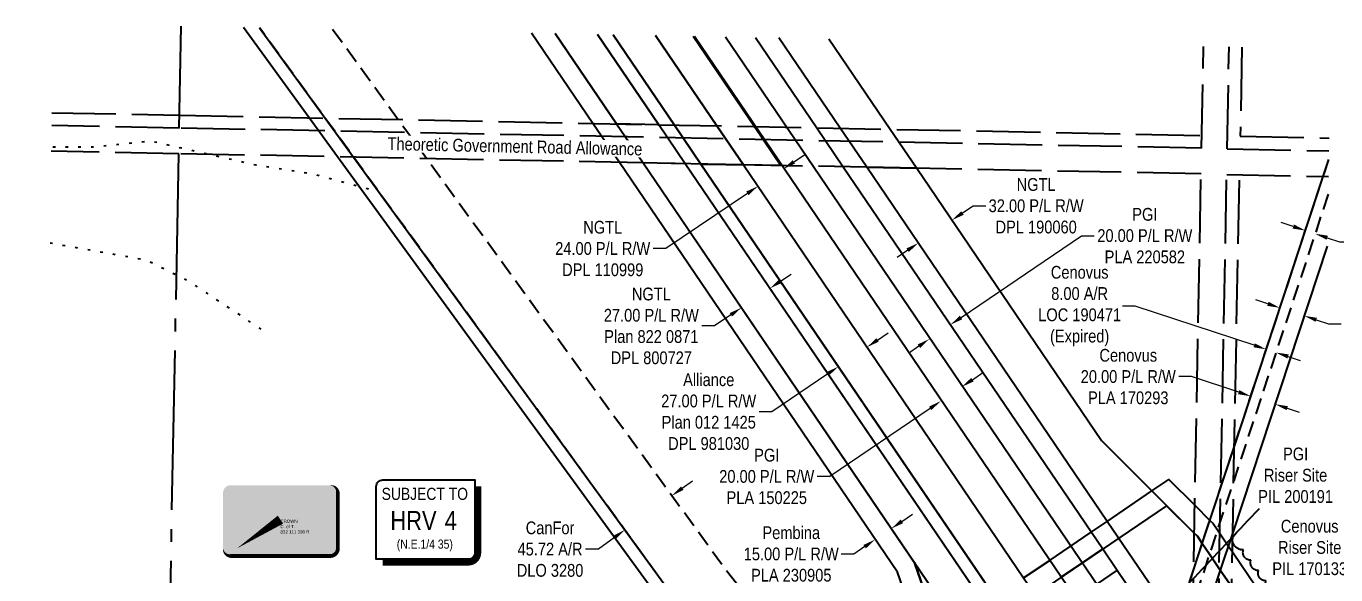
# Model space of a CAD drawing. Extents: x 413456 to 423436, y 6055086 to 6062162.
# Drawn here: x 413468 to 414495, y 6059237 to 6059667 of the extents above; entities that cross this region are included whole.
import ezdxf
from ezdxf.enums import TextEntityAlignment as Align

# ---------------------------------------------------------------- set-up
doc = ezdxf.new("R2018")
doc.units = 0
doc.header["$LTSCALE"] = 5
doc.header["$PDSIZE"] = 0.5
for name, pattern in [('0', [1, 1, 0]), ('foc-ACCESSROAD', [3.75, 2.5, -1.25]), ('foc-QUARTERLINE', [33, 25, -3, 2, -3]), ('foc-UNSURVEYED', [12.5, 10, -2.5]), ('foc-WHEELTRACKS', [2, 0.4, -1.6])]:
    doc.linetypes.add(name, pattern=pattern)
doc.layers.get('Defpoints').update_dxf_attribs({"color": 9})
for name, color, linetype in [('AS-OWNER', 7, 'Continuous'), ('C-RW', 13, 'Continuous'), ('CG-NOTES', 7, 'Continuous'), ('CTW', 7, 'Continuous'), ('F-AR', 190, 'foc-ACCESSROAD'), ('F-RW', 190, 'Continuous'), ('L-QSEC', 8, 'foc-QUARTERLINE'), ('L-ROAD-T', 7, 'Continuous'), ('L-USEC', 7, 'foc-UNSURVEYED'), ('T-BUSH', 110, '0'), ('T-WATER-P3', 160, 'foc-WHEELTRACKS')]:
    doc.layers.add(name, color=color, linetype=linetype)
for name, color, linetype, lineweight in [('F-AR-T', 190, 'Continuous', 9), ('F-RW-T', 190, 'Continuous', 9), ('F-WS-T', 190, 'Continuous', 9)]:
    doc.layers.add(name, color=color, linetype=linetype, lineweight=lineweight)
doc.styles.add('80CG', font='ARIALN.TTF', dxfattribs={"height": 10})
doc.styles.add('80L', font='ARIALN.TTF', dxfattribs={"height": 10})
doc.styles.add('HRV', font='ARIALN.TTF', dxfattribs={"height": 3})
doc.styles.get("Standard").update_dxf_attribs({"font": 'ARIALN.TTF'})
doc.dimstyles.new('Compass 5 000', dxfattribs={"dimscale": 5, "dimtxt": 9, "dimasz": 2, "dimexe": 0.2, "dimexo": 0.0625, "dimgap": 0.5, "dimtad": 0, "dimtih": 1, "dimtoh": 1, "dimzin": 0, "dimdsep": 46, "dimtxsty": '80CG', "dimcen": 0.1, "dimse1": 1, "dimse2": 1, "dimclrd": 256, "dimclrt": 256, "dimaunit": 1, "dimadec": 4, "dimazin": 0, "dimtfac": 0.06, "dimtofl": 0, "dimtmove": 0, "dimatfit": 1, "dimfxl": 0.2, "dimtolj": 1, "dimtzin": 0, "dimlwd": -1, "dimarcsym": 0})

# ---------------------------------------------------------------- blocks, each defined once
blk = doc.blocks.new('HRV')
blk.add_lwpolyline([(-35.1, 31.6), (37.2, 31.6), (37.2, -25.5, -0.414214), (32.2, -30.5), (-40.1, -30.5), (-40.1, 26.6, -0.414214)], format="xyb", close=True)
at = {"const_width": 5, "flags": 128}
blk.add_lwpolyline([(-35.1, -33), (32.2, -33, 0.414214), (39.7, -25.5), (39.7, 26.6)], format="xyb", dxfattribs=at)
at = {"style": '80L'}
blk.add_text('SUBJECT TO', height=9.5, dxfattribs=at).set_placement((-2, 13.1), align=Align.BOTTOM_CENTER)
blk.add_attdef('(N.W.1/4 00)', text='', height=7.12, dxfattribs=at).set_placement((-2, -24.4), align=Align.BOTTOM_CENTER)
at = {"layer": 'CTW', "color": 3, "style": 'HRV'}
blk.add_text('HRV', height=15, dxfattribs=at).set_placement((-10.9, -0.2), align=Align.MIDDLE_CENTER)
blk.add_attdef('0', text='', height=15, dxfattribs=at).set_placement((18.3, -0.2), align=Align.MIDDLE_CENTER)
blk = doc.blocks.new('*D51')
at = {"layer": 'Defpoints', "color": 0, "transparency": 16777216}
for p in [(413965, 6059311.5), (413928.1, 6059284.6), (413937.4, 6059271.8)]:
    blk.add_point(p, dxfattribs=at)
at = {"layer": 'F-AR-T', "transparency": 16777216}
for p, q in [((413982.5, 6059304.6), (413990.5, 6059310.4)), ((413929.3, 6059265.9), (413916.7, 6059256.7)), ((413916.7, 6059256.7), (413906.7, 6059256.7))]:
    blk.add_line(p, q, dxfattribs=at)
for points in [[(413981.5, 6059305.9), (413983.4, 6059303.2), (413974.4, 6059298.7)], [(413928.3, 6059267.2), (413930.3, 6059264.6), (413937.4, 6059271.8)]]:
    blk.add_solid(points, dxfattribs=at)
at = {"layer": 'F-AR-T', "transparency": 16777216, "insert": (413878.8, 6059256.7), "char_height": 10, "attachment_point": 5, "style": '80CG'}
blk.add_mtext('\\A1;CanFor\\P45.72 A/R\\PDLO 3280', dxfattribs=at)
blk = doc.blocks.new('*D53')
at = {"layer": 'Defpoints', "color": 0, "transparency": 16777216}
for p in [(414440.3, 6059413.4), (414423.2, 6059361.5), (414430.8, 6059359)]:
    blk.add_point(p, dxfattribs=at)
at = {"layer": 'F-AR-T', "transparency": 16777216}
for p, q in [((414337.6, 6059447.3), (414327.6, 6059447.3)), ((414430.8, 6059416.6), (414337.6, 6059447.3)), ((414457.4, 6059407.8), (414466.9, 6059404.7))]:
    blk.add_line(p, q, dxfattribs=at)
for points in [[(414431.3, 6059418.1), (414430.3, 6059415), (414440.3, 6059413.4)], [(414457.9, 6059409.4), (414456.9, 6059406.2), (414447.9, 6059410.9)]]:
    blk.add_solid(points, dxfattribs=at)
at = {"layer": 'F-AR-T', "transparency": 16777216, "insert": (414294, 6059447.3), "char_height": 10, "attachment_point": 5, "style": '80CG'}
blk.add_mtext('\\A1;Cenovus\\P8.00 A/R\\PLOC 190471\\P(Expired)', dxfattribs=at)
blk = doc.blocks.new('*D56')
at = {"layer": 'Defpoints', "color": 0, "transparency": 16777216}
for p in [(414473.3, 6059513.5), (414478.6, 6059504), (414480.9, 6059511)]:
    blk.add_point(p, dxfattribs=at)
at = {"layer": 'F-AR-T', "transparency": 16777216}
for p, q in [((414461.5, 6059509.7), (414452, 6059512.8)), ((414488.1, 6059500.9), (414497.6, 6059497.8)), ((414497.6, 6059497.8), (414507.6, 6059497.8))]:
    blk.add_line(p, q, dxfattribs=at)
for points in [[(414462, 6059511.3), (414461, 6059508.1), (414471, 6059506.5)], [(414488.6, 6059502.5), (414487.6, 6059499.3), (414478.6, 6059504)]]:
    blk.add_solid(points, dxfattribs=at)
at = {"layer": 'F-AR-T', "transparency": 16777216, "insert": (414541.1, 6059497.8), "char_height": 10, "attachment_point": 5, "style": '80CG'}
blk.add_mtext('\\A1;Cenovus\\P8.00 A/R\\PLOC 190471\\P(Expired)', dxfattribs=at)
blk = doc.blocks.new('*D77')
at = {"layer": 'Defpoints', "color": 0, "transparency": 16777216}
for p in [(414041.8, 6059541.3), (414077.8, 6059530.9), (414057.9, 6059517.5)]:
    blk.add_point(p, dxfattribs=at)
at = {"layer": 'F-RW-T', "transparency": 16777216}
for p, q in [((414069.9, 6059560.4), (414078.2, 6059566)), ((414033.5, 6059535.7), (413969.7, 6059492.4)), ((413969.7, 6059492.4), (413959.7, 6059492.4))]:
    blk.add_line(p, q, dxfattribs=at)
for points in [[(414069, 6059561.7), (414070.8, 6059559), (414061.6, 6059554.7)], [(414032.6, 6059537.1), (414034.4, 6059534.3), (414041.8, 6059541.3)]]:
    blk.add_solid(points, dxfattribs=at)
at = {"layer": 'F-RW-T', "transparency": 16777216, "insert": (413920.1, 6059492.4), "char_height": 10, "attachment_point": 5, "style": '80CG'}
blk.add_mtext('\\A1;NGTL\\P24.00 P/L R/W\\PDPL 110999', dxfattribs=at)
blk = doc.blocks.new('*D78')
at = {"layer": 'Defpoints', "color": 0, "transparency": 16777216}
for p in [(414193.9, 6059514.7), (414213.1, 6059486.4), (414186.7, 6059468.4)]:
    blk.add_point(p, dxfattribs=at)
at = {"layer": 'F-RW-T', "transparency": 16777216}
for p, q in [((414202.2, 6059520.3), (414210.4, 6059525.9)), ((414210.4, 6059525.9), (414220.4, 6059525.9)), ((414159.2, 6059491.1), (414150.9, 6059485.5))]:
    blk.add_line(p, q, dxfattribs=at)
for points in [[(414201.2, 6059521.7), (414203.1, 6059518.9), (414193.9, 6059514.7)], [(414158.2, 6059492.5), (414160.1, 6059489.7), (414167.4, 6059496.7)]]:
    blk.add_solid(points, dxfattribs=at)
at = {"layer": 'F-RW-T', "transparency": 16777216, "insert": (414259.9, 6059525.9), "char_height": 10, "attachment_point": 5, "style": '80CG'}
blk.add_mtext('\\A1;NGTL\\P32.00 P/L R/W\\PDPL 190060', dxfattribs=at)
blk = doc.blocks.new('*D79')
at = {"layer": 'Defpoints', "color": 0, "transparency": 16777216}
for p in [(414044.4, 6059471.2), (414022.1, 6059456), (414028.8, 6059446)]:
    blk.add_point(p, dxfattribs=at)
at = {"layer": 'F-RW-T', "transparency": 16777216}
for p, q in [((414059.4, 6059466.8), (414067.7, 6059472.4)), ((414020.6, 6059440.4), (414007.7, 6059431.7)), ((414007.7, 6059431.7), (413997.7, 6059431.7))]:
    blk.add_line(p, q, dxfattribs=at)
for points in [[(414058.5, 6059468.2), (414060.4, 6059465.4), (414051.2, 6059461.2)], [(414019.6, 6059441.8), (414021.5, 6059439.1), (414028.8, 6059446)]]:
    blk.add_solid(points, dxfattribs=at)
at = {"layer": 'F-RW-T', "transparency": 16777216, "insert": (413958.2, 6059431.7), "char_height": 10, "attachment_point": 5, "style": '80CG'}
blk.add_mtext('\\A1;NGTL\\P27.00 P/L R/W\\PPlan 822 0871\\PDPL 800727', dxfattribs=at)
blk = doc.blocks.new('*D80')
at = {"layer": 'Defpoints', "color": 0, "transparency": 16777216}
for p in [(414128.3, 6059413.7), (414104.9, 6059399.9), (414105.9, 6059398.4)]:
    blk.add_point(p, dxfattribs=at)
at = {"layer": 'F-RW-T', "transparency": 16777216}
for p, q in [((414135.6, 6059420.7), (414143.9, 6059426.4)), ((414096.6, 6059394.3), (414052.7, 6059364.5)), ((414052.7, 6059364.5), (414042.7, 6059364.5))]:
    blk.add_line(p, q, dxfattribs=at)
for points in [[(414134.7, 6059422.1), (414136.5, 6059419.4), (414127.3, 6059415.1)], [(414095.7, 6059395.6), (414097.5, 6059392.9), (414104.9, 6059399.9)]]:
    blk.add_solid(points, dxfattribs=at)
at = {"layer": 'F-RW-T', "transparency": 16777216, "insert": (414003.2, 6059364.5), "char_height": 10, "attachment_point": 5, "style": '80CG'}
blk.add_mtext('\\A1;Alliance\\P27.00 P/L R/W\\PPlan 012 1425\\PDPL 981030', dxfattribs=at)
blk = doc.blocks.new('*D82')
at = {"layer": 'Defpoints', "color": 0, "transparency": 16777216}
for p in [(414193.5, 6059395.9), (414177, 6059384.7), (414185.1, 6059372.8)]:
    blk.add_point(p, dxfattribs=at)
at = {"layer": 'F-RW-T', "transparency": 16777216}
for p, q in [((414209.9, 6059389.6), (414218.2, 6059395.2)), ((414176.9, 6059367.1), (414098.2, 6059313.7)), ((414098.2, 6059313.7), (414088.2, 6059313.7))]:
    blk.add_line(p, q, dxfattribs=at)
for points in [[(414209, 6059391), (414210.9, 6059388.2), (414201.6, 6059384)], [(414175.9, 6059368.5), (414177.8, 6059365.8), (414185.1, 6059372.8)]]:
    blk.add_solid(points, dxfattribs=at)
at = {"layer": 'F-RW-T', "transparency": 16777216, "insert": (414048.7, 6059313.7), "char_height": 10, "attachment_point": 5, "style": '80CG'}
blk.add_mtext('\\A1;PGI\\P20.00 P/L R/W\\PPLA 150225', dxfattribs=at)
blk = doc.blocks.new('*D84')
at = {"layer": 'Defpoints', "color": 0, "transparency": 16777216}
for p in [(414428.2, 6059376.6), (414415.5, 6059338.2), (414434.5, 6059331.9)]:
    blk.add_point(p, dxfattribs=at)
at = {"layer": 'F-RW-T', "transparency": 16777216}
for p, q in [((414381.7, 6059392), (414371.7, 6059392)), ((414418.7, 6059379.8), (414381.7, 6059392)), ((414456.7, 6059367.2), (414466.2, 6059364.1))]:
    blk.add_line(p, q, dxfattribs=at)
for points in [[(414419.2, 6059381.4), (414418.2, 6059378.2), (414428.2, 6059376.6)], [(414457.2, 6059368.8), (414456.2, 6059365.7), (414447.2, 6059370.4)]]:
    blk.add_solid(points, dxfattribs=at)
at = {"layer": 'F-RW-T', "transparency": 16777216, "insert": (414332.1, 6059392), "char_height": 10, "attachment_point": 5, "style": '80CG', "bg_fill": 3, "box_fill_scale": 1.1, "bg_fill_color": 256, "bg_fill_true_color": 13158600, "bg_fill_transparency": 0}
blk.add_mtext('\\A1;Cenovus\\P20.00 P/L R/W\\PPLA 170293', dxfattribs=at)
blk = doc.blocks.new('*D86')
at = {"layer": 'Defpoints', "color": 0, "transparency": 16777216}
for p in [(414182.7, 6059447.4), (414166.2, 6059436.2), (414192.7, 6059432.7)]:
    blk.add_point(p, dxfattribs=at)
at = {"layer": 'F-RW-T', "transparency": 16777216}
for p, q in [((414201, 6059438.3), (414295.5, 6059502.5)), ((414295.5, 6059502.5), (414305.5, 6059502.5)), ((414168, 6059415.9), (414159.7, 6059410.2))]:
    blk.add_line(p, q, dxfattribs=at)
for points in [[(414200.1, 6059439.7), (414201.9, 6059436.9), (414192.7, 6059432.7)], [(414167, 6059417.2), (414168.9, 6059414.5), (414176.2, 6059421.5)]]:
    blk.add_solid(points, dxfattribs=at)
at = {"layer": 'F-RW-T', "transparency": 16777216, "insert": (414345.1, 6059502.5), "char_height": 10, "attachment_point": 5, "style": '80CG'}
blk.add_mtext('\\A1;PGI\\P20.00 P/L R/W\\PPLA 220582', dxfattribs=at)
blk = doc.blocks.new('*D88')
at = {"layer": 'Defpoints', "color": 0, "transparency": 16777216}
for p in [(414140.1, 6059282.2), (414127.4, 6059273.6), (414133.7, 6059264.3)]:
    blk.add_point(p, dxfattribs=at)
at = {"layer": 'F-RW-T', "transparency": 16777216}
for p, q in [((414154.7, 6059278.5), (414162.9, 6059284.1)), ((414125.5, 6059258.7), (414116.9, 6059252.9)), ((414116.9, 6059252.9), (414106.9, 6059252.9))]:
    blk.add_line(p, q, dxfattribs=at)
for points in [[(414153.7, 6059279.9), (414155.6, 6059277.1), (414146.4, 6059272.9)], [(414124.5, 6059260), (414126.4, 6059257.3), (414133.7, 6059264.3)]]:
    blk.add_solid(points, dxfattribs=at)
at = {"layer": 'F-RW-T', "transparency": 16777216, "insert": (414067.9, 6059252.9), "char_height": 10, "attachment_point": 5, "style": '80CG'}
blk.add_mtext('\\A1;Pembina\\P15.00 P/L R/W\\PPLA 230905', dxfattribs=at)
blk = doc.blocks.new('*D100')
at = {"layer": 'Defpoints', "color": 0, "transparency": 16777216}
for p in [(414459.6, 6059472), (414478.6, 6059465.8), (414470, 6059439.7)]:
    blk.add_point(p, dxfattribs=at)
at = {"layer": 'F-RW-T', "transparency": 16777216}
for p, q in [((414441.5, 6059449.1), (414432, 6059452.2)), ((414479.5, 6059436.5), (414489, 6059433.4)), ((414489, 6059433.4), (414499, 6059433.4))]:
    blk.add_line(p, q, dxfattribs=at)
for points in [[(414442.1, 6059450.7), (414441, 6059447.5), (414451, 6059445.9)], [(414480, 6059438.1), (414479, 6059435), (414470, 6059439.7)]]:
    blk.add_solid(points, dxfattribs=at)
at = {"layer": 'F-RW-T', "transparency": 16777216, "insert": (414538.6, 6059433.4), "char_height": 10, "attachment_point": 5, "style": '80CG'}
blk.add_mtext('\\A1;Cenovus\\P20.00 P/L R/W\\PPLA 170293', dxfattribs=at)
blk = doc.blocks.new('*U129')
h = blk.add_hatch(color=255)
edge = h.paths.add_edge_path()
edge.add_line((-39, -28.5), (39, -28.5))
edge.add_arc((39, -22.5), 6, 270, 360)
edge.add_line((45, -22.5), (45, 21))
edge.add_arc((39, 21), 6, 0, 90)
edge.add_line((39, 27), (-39, 27))
edge.add_arc((-39, 21), 6, 90, 180)
edge.add_line((-45, 21), (-45, -22.5))
edge.add_arc((-39, -22.5), 6, 180, 270)
at = {"color": 14, "flags": 128}
blk.add_lwpolyline([(-39, -28.5, 3, 3, 0), (39, -28.5, 3, 3, 0.414214), (45, -22.5, 3, 3, 0), (45, 21, 3, 0, 0.414214), (39, 27, 0, 0, 0), (-39, 27, 0, 0, 0.414214), (-45, 21, 0, 0, 0), (-45, -22.5, 0, 3, 0.414214)], format="xyseb", close=True, dxfattribs=at)
blk.add_lwpolyline([(-34, -22.5, 0, 7.5, 0), (0, 0, 0, 0, 0)], format="xyseb", dxfattribs=at)
at = {"color": 14, "lineweight": 30, "flags": 104}
blk.add_attdef('ENTER_TEXT', text='', height=10, dxfattribs=at).set_placement((0, 0), align=Align.MIDDLE_CENTER)

msp = doc.modelspace()

# ---------------------------------------------------------------- linework, layer by layer
at = {"layer": 'C-RW'}
for points in [[(413650.994, 6059665.547), (413702.546, 6059594.668), (413724.809, 6059564.06), (413979.2, 6059214.322), (414026.164, 6059153.423), (414012.329, 6059010.306), (413816.057, 6058831.682), (413786.506, 6058825.066), (413766.657, 6058786.729), (413736.561, 6058759.342), (413606.32, 6058640.844), (413569.548, 6058613.752), (413468.105, 6058539.008)], [(413468.466, 6058557.906), (413569.909, 6058632.649), (413596.799, 6058652.46), (413714.748, 6058759.774), (413754.573, 6058796.014), (413776.402, 6058838.174), (413808.901, 6058845.451), (413997.545, 6059017.131), (414011.37, 6059156.232), (413971.196, 6059208.327), (413712.265, 6059564.308), (413690.002, 6059594.916), (413638.45, 6059665.794)], [(414173.129, 6058930.282), (414242.44, 6058982.06), (414257.322, 6059084.856), (414264.972, 6059137.08), (414266.054, 6059144.688), (413984.834, 6059558.922), (413964.074, 6059589.5), (413915.998, 6059660.319)], [(413961.481, 6059659.422), (414009.597, 6059588.602), (414030.388, 6059558.025), (414002.375, 6059558.577), (413997.079, 6059558.681), (413976.318, 6059589.259), (413928.242, 6059660.078)], [(413928.245, 6059660.078), (413976.32, 6059589.259), (413997.079, 6059558.681), (414244.751, 6059193.842), (414274.427, 6059150.152), (414284.752, 6059134.183), (414277.105, 6059081.975), (414261.038, 6058971)]]:
    msp.add_lwpolyline(points, dxfattribs=at)
at = {"layer": 'F-AR', "flags": 128}
for points in [[(414158.665, 6058983.043), (414117.162, 6059035.411), (414112.973, 6059040.853), (414100.602, 6059056.895), (414026.164, 6059153.423), (413979.2, 6059214.322), (413724.809, 6059564.06), (413702.546, 6059594.668), (413650.994, 6059665.547)], [(413708.346, 6059664.415), (413759.901, 6059593.533), (413782.164, 6059562.925), (414015.893, 6059241.592), (414154.11, 6059062.361), (414166.326, 6059046.525), (414189.456, 6059017.272)], [(414488.809, 6059535.009), (414414.754, 6059310.337), (414395.773, 6059252.809), (414383.158, 6059214.511), (414382.749, 6059213.242), (414382.5, 6059212.486), (414382.711, 6059211.237), (414386.784, 6059187.133), (414389.859, 6059168.928), (414390.918, 6059162.657), (414381.666, 6059155.986), (414380.895, 6059155.43), (414364.748, 6059143.681), (414349.468, 6059144.855), (414340.522, 6059145.441), (414344.644, 6059150.415), (414346.943, 6059153.188), (414353.615, 6059152.652), (414358.903, 6059152.228), (414362.392, 6059151.947), (414376.406, 6059162.051), (414381.855, 6059165.981), (414382.204, 6059166.232), (414381.894, 6059168.062), (414381.275, 6059171.734), (414379.036, 6059184.987), (414374.287, 6059213.104), (414377.479, 6059222.836), (414383.261, 6059240.331), (414390.108, 6059261.166), (414415.266, 6059337.436), (414484.967, 6059548.898), (414489.321, 6059562.108)]]:
    msp.add_lwpolyline(points, dxfattribs=at)
at = {"layer": 'F-RW'}
for p, q in [((413991.972, 6059658.821), (414337.851, 6059149.242)), ((414016.462, 6059658.338), (414354.392, 6059160.469))]:
    msp.add_line(p, q, dxfattribs=at)
for points in [[(413882.919, 6059660.972), (413931.006, 6059590.153), (413951.765, 6059559.575), (414164.513, 6059246.185), (414189.597, 6059173.607), (414228.371, 6059116.547), (414215.967, 6059107.495), (414176.425, 6059165.777), (414151.08, 6059238.738), (413933.146, 6059559.943), (413912.4, 6059590.52), (413864.353, 6059661.338)], [(413915.998, 6059660.319), (413964.074, 6059589.5), (413930.999, 6059590.153), (413882.925, 6059660.972)], [(413990.876, 6059658.842), (414038.989, 6059588.022), (414059.764, 6059557.446), (414030.388, 6059558.025), (414009.542, 6059588.603), (413961.436, 6059659.423)], [(414039.783, 6059657.878), (414087.877, 6059587.059), (414108.643, 6059556.482), (414312.123, 6059256.866), (414323.356, 6059240.329), (414348.094, 6059203.905), (414359.336, 6059187.352), (414348.915, 6059179.748), (414343.755, 6059176.141)], [(414097.48, 6059656.74), (414145.56, 6059585.923), (414166.318, 6059555.346), (414127.135, 6059556.118), (414106.373, 6059586.695), (414058.286, 6059657.513)], [(414539.474, 6058743.897), (414282.903, 6059121.624), (414284.533, 6059132.769), (414284.752, 6059134.183), (414274.427, 6059150.152), (414247.97, 6059189.104), (414244.751, 6059193.842), (414236.741, 6059205.641), (414236.139, 6059206.527), (414227.718, 6059218.931), (413997.079, 6059558.681), (414002.375, 6059558.577), (414030.426, 6059558.023), (414250.087, 6059234.114), (414258.506, 6059221.705), (414259.098, 6059220.833), (414270.319, 6059204.288), (414296.243, 6059166.07), (414307.518, 6059149.501), (414313.26, 6059142.759), (414312.142, 6059135.447), (414476.65, 6058892.052)], [(414480.045, 6059071.569), (414412.132, 6059171.714), (414405.254, 6059181.847), (414391.666, 6059201.933), (414383.146, 6059214.498), (414382.781, 6059214.976), (414377.474, 6059222.83), (414376.334, 6059224.512), (414360.201, 6059212.696), (414323.944, 6059266.11), (414315.524, 6059278.516), (414127.135, 6059556.118), (414166.32, 6059555.346), (414311.209, 6059341.87), (414350.687, 6059302.392), (414361.482, 6059291.598), (414383.808, 6059269.271), (414386.26, 6059266.82), (414390.109, 6059261.152), (414395.769, 6059252.802), (414404.275, 6059240.261), (414413.18, 6059227.126), (414481.093, 6059126.989)], [(414377.478, 6059222.829), (414383.261, 6059240.331), (414390.114, 6059261.159), (414415.266, 6059337.436), (414484.967, 6059548.898), (414489.321, 6059562.108)], [(414488.04, 6059494.337), (414413.984, 6059269.659), (414404.276, 6059240.264), (414391.678, 6059201.959)], [(414250.087, 6059234.114), (414270.052, 6059247.663), (414286.593, 6059258.888), (414303.127, 6059270.111), (414315.532, 6059278.531), (414350.687, 6059302.392), (414363.88, 6059311.346), (414384.221, 6059291.12), (414396.1, 6059279.311), (414398.689, 6059276.736), (414402.039, 6059271.801), (414410.55, 6059259.259), (414413.7, 6059254.62), (414481.614, 6059154.555)], [(414413.18, 6059227.126), (414404.275, 6059240.26), (414395.765, 6059252.808), (414390.103, 6059261.164), (414386.26, 6059266.82), (414383.808, 6059269.271), (414362.067, 6059290.735), (414194.548, 6059177.04)], [(414279.057, 6059234.397), (414295.596, 6059245.634), (414312.123, 6059256.866), (414323.356, 6059240.329), (414306.822, 6059229.096)], [(414182.038, 6059195.477), (414164.513, 6059246.185), (414197.115, 6059198.162)]]:
    msp.add_lwpolyline(points, dxfattribs=at)
at = {"layer": 'F-RW', "flags": 128}
msp.add_lwpolyline([(414219.454, 6059213.322), (413984.834, 6059558.922), (413951.769, 6059559.575), (414166.396, 6059243.411), (414197.115, 6059198.162)], dxfattribs=at)
at = {"layer": 'L-QSEC'}
for p, q in [((413588.125, 6059586.89), (413589.65, 6059666.757)), ((413572.962, 6058792.592), (413587.741, 6059566.774))]:
    msp.add_line(p, q, dxfattribs=at)
at = {"layer": 'L-USEC'}
for p, q in [((414389.517, 6059571.082), (414391.027, 6059650.949)), ((414409.632, 6059570.649), (414411.144, 6059650.552)), ((414421.184, 6059650.354), (414419.862, 6059580.473)), ((413488.336, 6059598.906), (413588.316, 6059596.93)), ((413588.316, 6059596.93), (414389.707, 6059581.122)), ((413588.139, 6059586.89), (413488.144, 6059588.866)), ((414389.517, 6059571.082), (413588.138, 6059586.89)), ((414419.862, 6059580.473), (414489.64, 6059578.971)), ((413587.741, 6059566.774), (413487.76, 6059568.75)), ((414389.136, 6059550.965), (413587.741, 6059566.774)), ((414409.632, 6059570.649), (414489.45, 6059568.931)), ((414373.928, 6058746.761), (414389.136, 6059550.965)), ((414394.045, 6058746.381), (414409.252, 6059550.533)), ((414404.083, 6058746.117), (414419.292, 6059550.317)), ((414409.252, 6059550.533), (414489.07, 6059548.815))]:
    msp.add_line(p, q, dxfattribs=at)
at = {"layer": 'T-BUSH', "flags": 128}
msp.add_lwpolyline([(414481.866, 6059167.868, -0.31047198), (414480.23, 6059174.583, -0.52056705), (414474.612, 6059182.85, -0.52056705), (414468.994, 6059191.118, -0.52056705), (414463.377, 6059199.385, -0.52056705), (414457.759, 6059207.653, -0.52056705), (414451.917, 6059215.762, -0.52056705), (414446.008, 6059223.825, -0.52056705), (414440.1, 6059231.887, -0.52056705), (414434.191, 6059239.95, -0.52056705), (414428.283, 6059248.012, -0.52056705), (414422.375, 6059256.075, -0.52056705), (414414.19, 6059267.244)], format="xyb", dxfattribs=at)
at = {"layer": 'T-WATER-P3', "flags": 128}
for points in [[(413736.463, 6059538.908), (413693.251, 6059550.659), (413648.233, 6059557.748), (413565.47, 6059576.642), (413522.279, 6059572.008), (413487.818, 6059571.766)], [(413652.409, 6059429.154), (413596.666, 6059466.145), (413562.456, 6059483.232), (413486.386, 6059496.722)]]:
    msp.add_lwpolyline(points, dxfattribs=at)

# ---------------------------------------------------------------- block references
at = {"layer": 'AS-OWNER'}
ref = msp.add_blockref('*U129', (413667.437, 6059279.845), dxfattribs=at)
lines = msp.add_mtext('CROWN\\PC. of T.\\P832 111 398 R', dxfattribs={"layer": '0', "color": 14, "insert": (413667.437, 6059279.845), "char_height": 2.5, "attachment_point": 1})
ref.add_attrib('ENTER_TEXT', '', (413667.437, 6059279.845), dxfattribs={"flags": 104}).embed_mtext(lines)
at = {"layer": 'CG-NOTES'}
msp.add_blockref('HRV', (413782.627, 6059279.372), dxfattribs=at).add_auto_attribs({'(N.W.1/4 00)': '(N.E.1/4 35)', '0': '4'})

# ---------------------------------------------------------------- texts
at = {"layer": 'F-WS-T', "insert": (414474.325, 6059248.212), "char_height": 10, "attachment_point": 5, "style": '80CG'}
msp.add_mtext('\\A1;Cenovus\\PRiser Site\\PPIL 170133\\P(Expired)', dxfattribs=at)

# ---------------------------------------------------------------- dimensions: what is measured, and where the dimension line sits
at = {"layer": 'F-AR-T'}
dim = msp.add_aligned_dim(p1=(414473.3, 6059513.5), p2=(414480.894, 6059510.997), distance=-7.328, text='Cenovus\\P8.00 A/R\\PLOC 190471\\P(Expired)', dimstyle='Compass 5 000', dxfattribs=at)
dim.commit()
dim.dimension.update_dxf_attribs({"geometry": '*D56', "text_midpoint": (414541.108, 6059497.776)})
for base, p1, p2, angle, text, picture, middle in [((414440.314, 6059413.427), (414430.787, 6059358.979), (414423.192, 6059361.483), 161.756899, 'Cenovus\\P8.00 A/R\\PLOC 190471\\P(Expired)', '*D53', (414294.042, 6059447.299)), ((413937.405, 6059271.782), (413965.023, 6059311.529), (413928.054, 6059284.638), 216.03124, 'CanFor\\P45.72 A/R\\PDLO 3280', '*D51', (413878.795, 6059256.717))]:
    dim = msp.add_linear_dim(base=base, p1=p1, p2=p2, angle=angle, text=text, dimstyle='Compass 5 000', dxfattribs=at)
    dim.commit()
    dim.dimension.update_dxf_attribs({"geometry": picture, "text_midpoint": middle, "dimtype": 161})
at = {"layer": 'F-RW-T'}
for base, p1, p2, angle, text, picture, middle in [((414193.901, 6059514.709), (414186.668, 6059468.392), (414213.142, 6059486.36), 34.165408, 'NGTL\\P32.00 P/L R/W\\PDPL 190060', '*D78', (414259.921, 6059525.94)), ((414028.836, 6059446.049), (414044.408, 6059471.17), (414022.075, 6059456.009), 214.170548, 'NGTL\\P27.00 P/L R/W\\PPlan 822 0871\\PDPL 800727', '*D79', (413958.158, 6059431.7)), ((414104.885, 6059399.876), (414128.313, 6059413.68), (414105.861, 6059398.438), 214.170788, 'Alliance\\P27.00 P/L R/W\\PPlan 012 1425\\PDPL 981030', '*D80', (414003.189, 6059364.47)), ((414185.137, 6059372.753), (414193.539, 6059395.892), (414177.035, 6059384.689), 214.169525, 'PGI\\P20.00 P/L R/W\\PPLA 150225', '*D82', (414048.673, 6059313.747)), ((414133.75, 6059264.281), (414140.076, 6059282.183), (414127.426, 6059273.6), 214.156448, 'Pembina\\P15.00 P/L R/W\\PPLA 230905', '*D88', (414067.858, 6059252.878))]:
    dim = msp.add_linear_dim(base=base, p1=p1, p2=p2, angle=angle, text=text, dimstyle='Compass 5 000', dxfattribs=at)
    dim.commit()
    dim.dimension.update_dxf_attribs({"geometry": picture, "text_midpoint": middle, "dimtype": 161})

# ---------------------------------------------------------------- leaders
at = {"layer": 'F-AR-T', "path_type": 1}
msp.add_leader([(414339.418, 6059187.071), (414434.93, 6059288.719)], dimstyle='Compass 5 000', override={"dimgap": 0.5, "dimtad": 0}, dxfattribs=at)

# ---------------------------------------------------------------- next in the draw order: texts
at = {"layer": 'L-ROAD-T', "insert": (413851.363, 6059577.546), "char_height": 9.99045, "width": 200.85151, "attachment_point": 2, "rotation": 358.76703, "style": '80L', "bg_fill": 3, "box_fill_scale": 1.15, "bg_fill_color": 256, "bg_fill_true_color": 256, "bg_fill_transparency": 0}
msp.add_mtext('Theoretic Government Road Allowance', dxfattribs=at)

# ---------------------------------------------------------------- next in the draw order: dimensions: what is measured, and where the dimension line sits
at = {"layer": 'F-RW-T'}
dim = msp.add_linear_dim(base=(414428.187, 6059376.638), p1=(414434.507, 6059331.922), p2=(414415.512, 6059338.183), angle=161.7569, text='Cenovus\\P20.00 P/L R/W\\PPLA 170293', dimstyle='Compass 5 000', override={"dimtfill": 1}, dxfattribs=at)
dim.commit()
dim.dimension.update_dxf_attribs({"geometry": '*D84', "text_midpoint": (414332.114, 6059391.976), "dimtype": 161})

# ---------------------------------------------------------------- next in the draw order: texts
at = {"layer": 'F-WS-T', "insert": (414463.293, 6059314.629), "char_height": 10, "attachment_point": 5, "style": '80CG'}
msp.add_mtext('\\A1;PGI\\PRiser Site\\PPIL 200191', dxfattribs=at)

# ---------------------------------------------------------------- next in the draw order: dimensions: what is measured, and where the dimension line sits
at = {"layer": 'F-RW-T'}
for base, p1, p2, angle, text, picture, middle in [((414041.775, 6059541.288), (414077.781, 6059530.904), (414057.941, 6059517.45), 214.143456, 'NGTL\\P24.00 P/L R/W\\PDPL 110999', '*D77', (413920.134, 6059492.392)), ((414192.725, 6059432.675), (414166.217, 6059436.228), (414182.707, 6059447.426), 34.181902, 'PGI\\P20.00 P/L R/W\\PPLA 220582', '*D86', (414345.055, 6059502.484))]:
    dim = msp.add_linear_dim(base=base, p1=p1, p2=p2, angle=angle, text=text, dimstyle='Compass 5 000', dxfattribs=at)
    dim.commit()
    dim.dimension.update_dxf_attribs({"geometry": picture, "text_midpoint": middle, "dimtype": 161})
dim = msp.add_aligned_dim(p1=(414459.625, 6059472.015), p2=(414478.619, 6059465.755), distance=-27.457, text='Cenovus\\P20.00 P/L R/W\\PPLA 170293', dimstyle='Compass 5 000', dxfattribs=at)
dim.commit()
dim.dimension.update_dxf_attribs({"geometry": '*D100', "text_midpoint": (414538.558, 6059433.417)})

doc.saveas('drawing.dxf')
